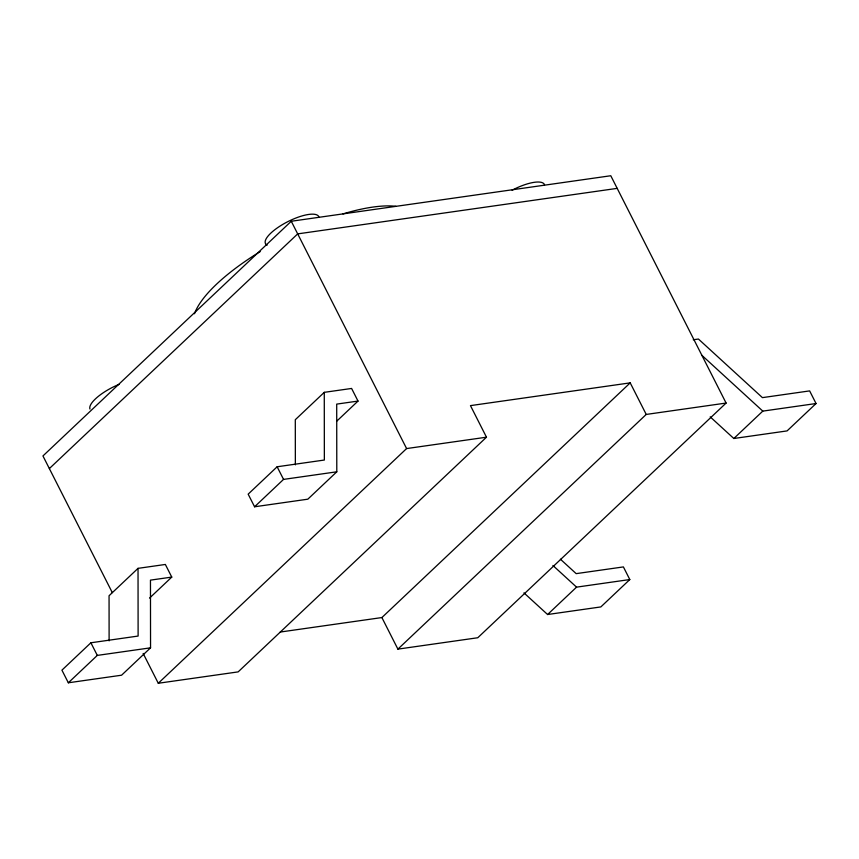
<?xml version="1.0" encoding="UTF-8"?>
<svg xmlns="http://www.w3.org/2000/svg" width="859" height="859" viewBox="0 0 859 859"><rect width="100%" height="100%" fill="white"/><g stroke="black" fill="none" stroke-linecap="round" stroke-linejoin="round"><path stroke-width="1.29" d="M280.227 632.041L381.89 617.557L397.9 649.125L477.776 637.743L726.102 403.054L610.781 175.741L291.276 221.257L42.95 455.946L112.293 592.613M49.36 468.574L297.686 233.884L617.181 188.368M149.552 598.089L171.768 577.098L165.357 564.46L138.031 568.357L109.061 595.738L109.114 640.868M336.76 421.157L358.01 401.078L351.599 388.451L324.272 392.338L295.303 419.718L295.356 464.848M138.031 568.357L138.116 636.057L90.893 642.779L61.923 670.16L68.333 682.787L121.581 675.206L150.55 647.826L150.465 580.126L171.768 577.098M324.272 392.338L324.358 460.037L277.135 466.77L248.165 494.15L254.575 506.778L307.823 499.186L336.792 471.806L336.707 404.106L358.01 401.078M68.333 682.787L97.303 655.406L150.55 647.826M254.575 506.778L283.545 479.397L336.792 471.806M143.152 653.441L158.281 683.259L406.597 448.57L486.473 437.199L470.464 405.62L630.205 382.867L646.226 414.435L726.102 403.054M486.473 437.199L238.147 671.888L158.281 683.259M381.89 617.557L630.205 382.867M397.9 649.125L646.226 414.435M523.958 592.882L547.58 614.518L576.561 587.137L629.808 579.546L623.398 566.919L576.174 573.64L560.433 559.22M710.2 416.862L733.833 438.498L762.803 411.117L816.05 403.526L809.64 390.899L762.427 397.631L698.442 339.037L693.234 339.777M629.808 579.546L600.838 606.926L547.58 614.518M816.05 403.526L787.08 430.907L733.833 438.498M701.771 355.229L762.803 411.117M552.928 565.501L576.561 587.137M291.276 221.257L406.597 448.57M277.135 466.77L283.545 479.397M90.893 642.779L97.303 655.406M89.97 409.056A29.861 9.481 -26.9 0 1 119.272 384.274M267.128 245.159A29.861 9.481 -26.9 0 1 285.295 222.975A29.861 9.481 -26.9 0 1 318.882 216.887M512.093 190.215A29.861 9.481 -26.9 0 1 544.531 184.739M194.531 313.75A123.191 39.095 -26.9 0 1 260.18 251.612M342.977 213.902A123.191 39.095 -26.9 0 1 395.967 206.321"/></g></svg>
